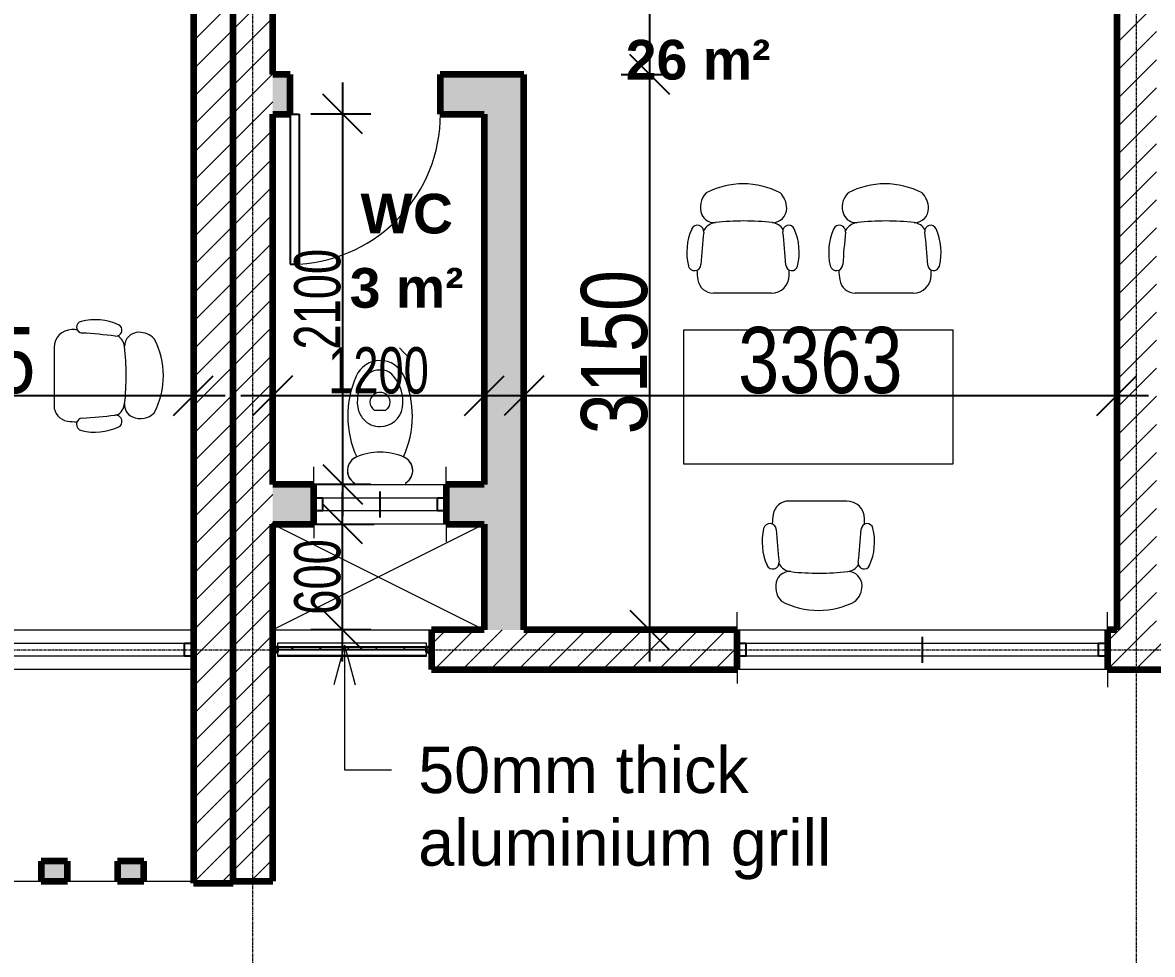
# Model space of a CAD drawing. Header units: millimetres. Extents: x -35190 to 411743, y -233114 to 23872.
# Drawn here: x 277332 to 283741, y -12060 to -6775 of the extents above; entities that cross this region are included whole.
import ezdxf

# ---------------------------------------------------------------- set-up
doc = ezdxf.new("R2010")
doc.units = ezdxf.units.MM
doc.linetypes.add('Grid Line', pattern=[22.225, 12.7, -3.175, 3.175, -3.175])
for name, color, linetype, lineweight in [('A-ANNO-DIMS', 211, 'Continuous', 9), ('A-AREA-IDEN', 2, 'Continuous', 9), ('A-DETL-THIN', 151, 'Continuous', 18), ('A-DOOR', 31, 'Continuous', 18), ('A-FLOR', 192, 'Continuous', 18), ('A-GLAZ', 151, 'Continuous', 18), ('A-GLAZ-CURT', 52, 'Continuous', 18), ('A-GLAZ-CWMG', 51, 'Continuous', 18), ('A-WALL', 113, 'Continuous', 18), ('A-WALL-PATT', 111, 'Continuous', 18), ('G-ANNO-TEXT', 231, 'Continuous', 9), ('I-FURN', 30, 'Continuous', 18), ('P-SANR-FIXT', 6, 'Continuous', 18), ('S-GRID', 1, 'Continuous', 9)]:
    doc.layers.add(name, color=color, linetype=linetype, lineweight=lineweight)
doc.styles.add('Arial_3', font='arial.ttf', dxfattribs={"width": 0.8, "height": 375})
doc.styles.add('Arial_7', font='arial.ttf', dxfattribs={"height": 262.5})
doc.styles.add('Arial_8', font='arial.ttf', dxfattribs={"width": 0.7, "height": 262.5})
doc.styles.add('Arial_B', font='arialbd.ttf', dxfattribs={"height": 225})
doc.dimstyles.new('main_4_5mm', dxfattribs={"dimscale": 304.8, "dimtxt": 382.597275, "dimasz": 0.738189, "dimexe": 0.590551, "dimexo": 0.0625, "dimgap": 0.024606, "dimtad": 1, "dimdec": 0, "dimzin": 0, "dimdsep": 46, "dimtxsty": 'Arial_3', "dimblk1": 'OBLIQUE', "dimblk2": 'OBLIQUE', "dimsah": 1, "dimcen": 0.09, "dimdle": 0.590551, "dimazin": 0, "dimtfac": 1, "dimtdec": 4, "dimtix": 1, "dimtmove": 0, "dimatfit": 3, "dimfxl": 0.590551, "dimfxlon": 1, "dimtvp": 1, "dimtolj": 1, "dimtzin": 0, "dimarcsym": 2})
doc.dimstyles.new('small_3_5mm', dxfattribs={"dimscale": 304.8, "dimtxt": 267.818092, "dimasz": 0.738189, "dimexe": 0.590551, "dimexo": 0.0625, "dimgap": 0.024606, "dimtad": 1, "dimdec": 0, "dimzin": 0, "dimdsep": 46, "dimtxsty": 'Arial_8', "dimblk1": 'OBLIQUE', "dimblk2": 'OBLIQUE', "dimsah": 1, "dimcen": 0.09, "dimdle": 0.590551, "dimazin": 0, "dimtfac": 1, "dimtdec": 4, "dimtix": 1, "dimtmove": 0, "dimatfit": 3, "dimfxl": 0.590551, "dimfxlon": 1, "dimtvp": 1, "dimtolj": 1, "dimtzin": 0, "dimarcsym": 2})
pattern_1 = [(45, (247326.97, -1578.69), (-79.5495, 79.5495), [])]

# ---------------------------------------------------------------- blocks, each defined once
blk = doc.blocks.new('Sliding - 2L - SL2_1 X 1_8-V2-SECOND FLOOR')
at = {"layer": 'A-GLAZ'}
for p, q in [((-723.8, 112.5), (-723.8, 212.5)), ((1376.2, 112.5), (1376.2, 212.5)), ((1326.2, 35), (-673.8, 35)), ((-673.8, -35), (1326.2, -35)), ((-723.8, -112.5), (-723.8, -192.5)), ((1376.2, -112.5), (1376.2, -212.5))]:
    blk.add_line(p, q, dxfattribs=at)
at = {"layer": 'A-GLAZ', "lineweight": 25}
for p, q in [((326.2, -75), (326.2, 72.5)), ((-673.8, 35), (-723.8, 35)), ((-673.8, -35), (-673.8, 35)), ((1376.2, 35), (1326.2, 35)), ((1326.2, -35), (1326.2, 35)), ((-723.8, -35), (-673.8, -35)), ((1326.2, -35), (1376.2, -35))]:
    blk.add_line(p, q, dxfattribs=at)
blk = doc.blocks.new('Steelcase Turnstone - A La Carte - Seating - Task Chair - Modified Round Back-563677-SECOND FLOOR')
at = {"layer": 'I-FURN'}
blk.add_line((160.9, -9.5), (-167.8, -9.5), dxfattribs=at)
for centre, radius, start, end in [((-167.8, -98.4), 88.9, 90, 171.56906), ((160.9, -111.1), 101.6, 0.08638, 90), ((315.7, -170.1), 577.7, 171.56906, 176.98315), ((-922.3, -112.8), 1184.9, 358.64006, 0.08638), ((12.8, -240.6), 331.6, 166.82933, 203.59988), ((-274.9, -173.3), 36.2, 3.33546, 166.82933), ((2857.8, 9.3), 3101.7, 183.33546, 186.74017), ((-2893.1, 22.1), 3142.2, 353.07189, 356.51024), ((276.9, -171.2), 33.7, 13.45869, 176.51024), ((-12.8, -240.6), 331.6, 336.15078, 13.45869), ((-258.2, -358.9), 36, 203.59988, 6.74017), ((-145.8, -321.6), 88.9, 209.82093, 263.63089), ((157, -327.3), 82.5, 276.61349, 328.40143), ((259.7, -361), 33.8, 173.07189, 336.15078), ((-164, -484.5), 75, 83.63089, 156.36911), ((2.4, 1005.8), 1424.6, 263.63089, 276.61349), ((166.5, -490.6), 81.3, 0, 90), ((-131, -498.9), 111, 156.36911, 225.33537), ((125.9, -490.6), 121.9, 314.28096, 0), ((1, -177.6), 451.9, 242.31577, 297.68423)]:
    blk.add_arc(centre, radius, start, end, dxfattribs=at)
blk = doc.blocks.new('M_Desk - 1525 x 762mm-564296-SECOND FLOOR')
at = {"layer": 'I-FURN'}
for p, q in [((-0.5, -762), (-0.5, 0)), ((-0.5, 0), (1524.5, 0)), ((1524.5, 0), (1524.5, -762)), ((1524.5, -762), (-0.5, -762))]:
    blk.add_line(p, q, dxfattribs=at)
blk = doc.blocks.new('Steelcase Turnstone - A La Carte - Seating - Task Chair - Modified Round Back-554156-SECOND FLOOR')
at = {"layer": 'I-FURN'}
blk.add_line((160.9, 9.5), (-167.8, 9.5), dxfattribs=at)
for centre, radius, start, end in [((-131, 498.9), 111, 134.66463, 203.63089), ((1, 177.6), 451.9, 62.31577, 117.68423), ((125.9, 490.6), 121.9, 360, 45.71904), ((-164, 484.5), 75, 203.63089, 276.36911), ((166.5, 490.6), 81.3, 270, 360), ((-258.2, 358.9), 36, 353.25983, 156.40012), ((-145.8, 321.6), 88.9, 96.36911, 150.17907), ((2.4, -1005.8), 1424.6, 83.38651, 96.36911), ((157, 327.3), 82.5, 31.59857, 83.38651), ((259.7, 361), 33.8, 23.84922, 186.92811), ((12.8, 240.6), 331.6, 156.40012, 193.17067), ((2857.8, -9.3), 3101.7, 173.25983, 176.66454), ((-2893.1, -22.1), 3142.2, 3.48976, 6.92811), ((-12.8, 240.6), 331.6, 346.54131, 23.84922), ((-274.9, 173.3), 36.2, 193.17067, 356.66454), ((315.7, 170.1), 577.7, 183.01685, 188.43094), ((276.9, 171.2), 33.7, 183.48976, 346.54131), ((-922.3, 112.8), 1184.9, 359.91362, 1.35994), ((-167.8, 98.4), 88.9, 188.43094, 270), ((160.9, 111.1), 101.6, 270, 359.91362)]:
    blk.add_arc(centre, radius, start, end, dxfattribs=at)
blk = doc.blocks.new('WC Dis w Cistern _7_ - 540 x 360mm-515151-SECOND FLOOR')
at = {"layer": 'P-SANR-FIXT'}
for p, q in [((-146.9, 0), (-146.9, -8.9)), ((-146.9, 0), (-146.9, -8.9)), ((146.9, -8.9), (146.9, 0)), ((146.9, -8.9), (146.9, 0)), ((-43.1, -430.6), (-30.8, -418.2)), ((-30.8, -418.2), (30.8, -418.2)), ((30.8, -418.2), (43.1, -430.6))]:
    blk.add_line(p, q, dxfattribs=at)
for centre, radius, start, end in [((-102.8, -78.7), 82.5, 122.27446, 248.81924), ((-102.8, -78.7), 82.5, 122.27446, 246.87823), ((102.8, -78.7), 82.5, 291.18076, 57.72554), ((102.8, -78.7), 82.5, 293.12177, 57.72554), ((375, -388.2), 558.4, 155.35449, 203.79689), ((375, -388.2), 558.4, 155.39027, 203.79689), ((0, 162.1), 344.3, 246.87823, 293.12177), ((-375, -388.2), 558.4, 336.20311, 24.64551), ((-375, -388.2), 558.4, 336.20311, 24.60973), ((0, -455.9), 128.2, 89.99847, 170.90608), ((0, -455.9), 128.2, 42.44528, 90.00153), ((0, -455.9), 128.2, 9.09392, 42.44528), ((90.5, -470.4), 219.9, 170.90608, 224.39736), ((-7.8, -465.9), 50, 135, 197.18646), ((7.8, -465.9), 50, 342.81705, 45), ((-90.5, -470.4), 219.9, 315.60264, 9.09392), ((0, -463.5), 58.1, 197.18646, 342.81705), ((1.4, -553), 150, 203.79689, 269.46886), ((1.4, -553), 150, 203.79689, 269.46886), ((-8.3, -567.1), 81.6, 224.39736, 275.83548), ((-1.4, -553), 150, 270.53114, 336.20311), ((-1.4, -553), 150, 270.53114, 336.20311), ((8.3, -567.1), 81.6, 264.16452, 315.60264)]:
    blk.add_arc(centre, radius, start, end, dxfattribs=at)
blk = doc.blocks.new('M_Single-Flush - 850 x 2100mm-428653-SECOND FLOOR')
at = {"layer": 'A-DOOR', "lineweight": 25}
for p, q in [((374, 112.5), (374, 962.7)), ((425, 962.7), (374, 962.7)), ((425, 112.5), (425, 962.7)), ((425, 112.5), (374, 112.5))]:
    blk.add_line(p, q, dxfattribs=at)
at = {"layer": 'A-DOOR'}
blk.add_arc((425, 112.5), 851.7, 93.43297, 180, dxfattribs=at)
blk = doc.blocks.new('grill panel - grill panel-V34-SECOND FLOOR')
at = {"layer": 'A-GLAZ-CURT'}
for p, q in [((-420, -32.3), (-420, -15)), ((-420, -39.4), (-420, -32.3)), ((420, -32.3), (-420, -32.3)), ((420, -39.4), (-420, -39.4)), ((420, -15), (420, -32.3)), ((420, -32.3), (420, -39.4))]:
    blk.add_line(p, q, dxfattribs=at)
blk = doc.blocks.new('grill panel - grill panel-V35-SECOND FLOOR')
at = {"layer": 'A-GLAZ-CURT'}
h = blk.add_hatch(dxfattribs=at)
h.set_pattern_fill('FP_19', color=256, style=0, pattern_type=2)
h.set_pattern_definition([(45, (-31873.9, 8752.82), (-79.5495, 79.5495), [])])
h.paths.add_polyline_path([(420, 0.4), (420, 14.6), (-420, 14.6), (-420, 0.4), (-405, 0.4)])
for p, q in [((-420, 15), (-420, 39.4)), ((-420, 39.4), (420, 39.4)), ((420, 39.4), (420, 15))]:
    blk.add_line(p, q, dxfattribs=at)
at = {"layer": 'A-GLAZ-CURT', "lineweight": 25}
for p, q in [((-420, 14.6), (-420, 0.4)), ((420, 14.6), (-420, 14.6)), ((-420, 0.4), (420, 0.4)), ((420, 0.4), (420, 14.6))]:
    blk.add_line(p, q, dxfattribs=at)
blk = doc.blocks.new('Rectangular Mullion - 30mm Square-V36-SECOND FLOOR')
at = {"layer": 'A-GLAZ-CWMG'}
h = blk.add_hatch(dxfattribs=at)
h.set_pattern_fill('FP_20', color=256, style=0, pattern_type=2)
h.set_pattern_definition([(315, (-32323.9, -8752.82), (79.5495, 79.5495), [])])
h.paths.add_polyline_path([(0, 15), (0, -15), (-30, -15), (-30, 15)])
at = {"layer": 'A-GLAZ-CWMG', "lineweight": 35}
for p, q in [((-30, 15), (0, 15)), ((-30, -14.6), (-30, 15)), ((0, 15), (0, -15)), ((0, -15), (-30, -15))]:
    blk.add_line(p, q, dxfattribs=at)
blk = doc.blocks.new('Rectangular Mullion - 30mm Square-V37-SECOND FLOOR')
at = {"layer": 'A-GLAZ-CWMG', "lineweight": 35}
for p, q in [((0, 15), (-30, 15)), ((-30, 15), (-30, -14.6)), ((0, -15), (0, 15)), ((-30, -15), (0, -15))]:
    blk.add_line(p, q, dxfattribs=at)
blk = doc.blocks.new('Sliding - 2L - SL750 X 900-440830-SECOND FLOOR')
at = {"layer": 'A-GLAZ'}
for p, q in [((-48.8, 112.5), (-48.8, 212.5)), ((701.2, 112.5), (701.2, 212.5)), ((651.2, 35), (1.2, 35)), ((1.2, -35), (651.2, -35)), ((-48.8, -112.5), (-48.8, -192.5)), ((701.2, -112.5), (701.2, -212.5))]:
    blk.add_line(p, q, dxfattribs=at)
at = {"layer": 'A-GLAZ', "lineweight": 25}
for p, q in [((326.2, -75), (326.2, 72.5)), ((1.2, 35), (-48.8, 35)), ((1.2, -35), (1.2, 35)), ((701.2, 35), (651.2, 35)), ((651.2, -35), (651.2, 35)), ((-48.8, -35), (1.2, -35)), ((651.2, -35), (701.2, -35))]:
    blk.add_line(p, q, dxfattribs=at)
blk = doc.blocks.new('_Oblique')
at = {"color": 0, "linetype": 'ByBlock', "lineweight": -2}
blk.add_line((-0.5, -0.5), (0.5, 0.5), dxfattribs=at)
blk = doc.blocks.new('*D5401')
at = {"layer": 'A-ANNO-DIMS', "color": 0, "lineweight": -2, "transparency": 16777216}
for p, q in [((275575.9, -9051.6), (275575.9, -8710.6)), ((278300.9, -8729.7), (278300.9, -9070.6)), ((275395.9, -8890.6), (278480.9, -8890.6))]:
    blk.add_line(p, q, dxfattribs=at)
at = {"layer": 'Defpoints', "color": 0, "transparency": 16777216}
for p in [(278300.9, -8710.6), (278300.9, -8890.6), (275575.9, -9070.6)]:
    blk.add_point(p, dxfattribs=at)
at = {"layer": 'A-ANNO-DIMS', "color": 0, "lineweight": -2, "transparency": 16777216, "xscale": 224.9999999999999, "yscale": 224.9999999999999, "zscale": 224.9999999999999, "rotation": 180}
blk.add_blockref('_Oblique', (275575.9, -8890.6), dxfattribs=at)
at = {"layer": 'A-ANNO-DIMS', "color": 0, "lineweight": -2, "transparency": 16777216, "xscale": 224.9999999999999, "yscale": 224.9999999999999, "zscale": 224.9999999999999}
blk.add_blockref('_Oblique', (278300.9, -8890.6), dxfattribs=at)
at = {"layer": 'A-ANNO-DIMS', "color": 0, "transparency": 16777216, "insert": (276938.4, -8691.7), "char_height": 375, "width": 1101.88, "attachment_point": 5, "style": 'Arial_3'}
blk.add_mtext('\\A1;2725', dxfattribs=at)
blk = doc.blocks.new('*D5402')
at = {"layer": 'A-ANNO-DIMS', "color": 0, "lineweight": -2, "transparency": 16777216}
for p, q in [((278750.9, -8729.7), (278750.9, -9070.6)), ((279950.9, -8729.7), (279950.9, -9070.6)), ((278570.9, -8890.6), (280130.9, -8890.6))]:
    blk.add_line(p, q, dxfattribs=at)
at = {"layer": 'Defpoints', "color": 0, "transparency": 16777216}
for p in [(278750.9, -8710.6), (279950.9, -8710.6), (279950.9, -8890.6)]:
    blk.add_point(p, dxfattribs=at)
at = {"layer": 'A-ANNO-DIMS', "color": 0, "lineweight": -2, "transparency": 16777216, "xscale": 224.9999999999999, "yscale": 224.9999999999999, "zscale": 224.9999999999999, "rotation": 180}
blk.add_blockref('_Oblique', (278750.9, -8890.6), dxfattribs=at)
at = {"layer": 'A-ANNO-DIMS', "color": 0, "lineweight": -2, "transparency": 16777216, "xscale": 224.9999999999999, "yscale": 224.9999999999999, "zscale": 224.9999999999999}
blk.add_blockref('_Oblique', (279950.9, -8890.6), dxfattribs=at)
at = {"layer": 'A-ANNO-DIMS', "color": 0, "transparency": 16777216, "insert": (279350.9, -8749.1), "char_height": 262.5, "width": 672.429, "attachment_point": 5, "style": 'Arial_8'}
blk.add_mtext('\\A1;1200', dxfattribs=at)
blk = doc.blocks.new('*D5403')
at = {"layer": 'A-ANNO-DIMS', "color": 0, "lineweight": -2, "transparency": 16777216}
for p, q in [((279147, -7114), (279147, -9574)), ((279308, -7294), (278967, -7294)), ((279308, -9394), (278967, -9394))]:
    blk.add_line(p, q, dxfattribs=at)
at = {"layer": 'Defpoints', "color": 0, "transparency": 16777216}
for p in [(279327, -7294), (279147, -9394), (279327, -9394)]:
    blk.add_point(p, dxfattribs=at)
at = {"layer": 'A-ANNO-DIMS', "color": 0, "lineweight": -2, "transparency": 16777216, "xscale": 224.9999999999999, "yscale": 224.9999999999999, "zscale": 224.9999999999999}
for p, rotation in [((279147, -7294), 90), ((279147, -9394), 270)]:
    blk.add_blockref('_Oblique', p, dxfattribs=dict(at, rotation=rotation))
at = {"layer": 'A-ANNO-DIMS', "color": 0, "transparency": 16777216, "insert": (279005.5, -8344), "char_height": 262.5, "width": 672.429, "attachment_point": 5, "rotation": 90, "style": 'Arial_8'}
blk.add_mtext('\\A1;2100', dxfattribs=at)
blk = doc.blocks.new('*D5404')
at = {"layer": 'A-ANNO-DIMS', "color": 0, "lineweight": -2, "transparency": 16777216}
for p, q in [((279147, -10399), (279147, -9439)), ((278986.1, -9619), (279327, -9619)), ((279308, -10219), (278967, -10219))]:
    blk.add_line(p, q, dxfattribs=at)
at = {"layer": 'Defpoints', "color": 0, "transparency": 16777216}
for p in [(278967, -9619), (279147, -9619), (279327, -10219)]:
    blk.add_point(p, dxfattribs=at)
at = {"layer": 'A-ANNO-DIMS', "color": 0, "lineweight": -2, "transparency": 16777216, "xscale": 224.9999999999999, "yscale": 224.9999999999999, "zscale": 224.9999999999999}
for p, rotation in [((279147, -9619), 90), ((279147, -10219), 270)]:
    blk.add_blockref('_Oblique', p, dxfattribs=dict(at, rotation=rotation))
at = {"layer": 'A-ANNO-DIMS', "color": 0, "transparency": 16777216, "insert": (279005.5, -9919), "char_height": 262.5, "width": 504.322, "attachment_point": 5, "rotation": 90, "style": 'Arial_8'}
blk.add_mtext('\\A1;600', dxfattribs=at)
blk = doc.blocks.new('*D5405')
at = {"layer": 'A-ANNO-DIMS', "color": 0, "lineweight": -2, "transparency": 16777216}
for p, q in [((280889, -3639), (280889, -7249)), ((281049.9, -3819), (280709, -3819)), ((280728, -7069), (281069, -7069))]:
    blk.add_line(p, q, dxfattribs=at)
at = {"layer": 'Defpoints', "color": 0, "transparency": 16777216}
for p in [(281069, -3819), (280709, -7069), (280889, -7069)]:
    blk.add_point(p, dxfattribs=at)
at = {"layer": 'A-ANNO-DIMS', "color": 0, "lineweight": -2, "transparency": 16777216, "xscale": 224.9999999999999, "yscale": 224.9999999999999, "zscale": 224.9999999999999}
for p, rotation in [((280889, -3819), 90), ((280889, -7069), 270)]:
    blk.add_blockref('_Oblique', p, dxfattribs=dict(at, rotation=rotation))
at = {"layer": 'A-ANNO-DIMS', "color": 0, "transparency": 16777216, "insert": (280689.9, -5444), "char_height": 375, "width": 1101.88, "attachment_point": 5, "rotation": 90, "style": 'Arial_3'}
blk.add_mtext('\\A1;3250', dxfattribs=at)
blk = doc.blocks.new('*D5406')
at = {"layer": 'A-ANNO-DIMS', "color": 0, "lineweight": -2, "transparency": 16777216}
for p, q in [((280889, -6889), (280889, -10399)), ((280728, -7069), (281069, -7069)), ((281049.9, -10219), (280709, -10219))]:
    blk.add_line(p, q, dxfattribs=at)
at = {"layer": 'Defpoints', "color": 0, "transparency": 16777216}
for p in [(280709, -7069), (280889, -10219), (281069, -10219)]:
    blk.add_point(p, dxfattribs=at)
at = {"layer": 'A-ANNO-DIMS', "color": 0, "lineweight": -2, "transparency": 16777216, "xscale": 224.9999999999999, "yscale": 224.9999999999999, "zscale": 224.9999999999999}
for p, rotation in [((280889, -7069), 90), ((280889, -10219), 270)]:
    blk.add_blockref('_Oblique', p, dxfattribs=dict(at, rotation=rotation))
at = {"layer": 'A-ANNO-DIMS', "color": 0, "transparency": 16777216, "insert": (280689.9, -8644), "char_height": 375, "width": 1101.88, "attachment_point": 5, "rotation": 90, "style": 'Arial_3'}
blk.add_mtext('\\A1;3150', dxfattribs=at)
blk = doc.blocks.new('*D5407')
at = {"layer": 'A-ANNO-DIMS', "color": 0, "lineweight": -2, "transparency": 16777216}
for p, q in [((280175.9, -8729.7), (280175.9, -9070.6)), ((283538.4, -8729.7), (283538.4, -9070.6)), ((279995.9, -8890.6), (283718.4, -8890.6))]:
    blk.add_line(p, q, dxfattribs=at)
at = {"layer": 'Defpoints', "color": 0, "transparency": 16777216}
for p in [(280175.9, -8710.6), (283538.4, -8710.6), (283538.4, -8890.6)]:
    blk.add_point(p, dxfattribs=at)
at = {"layer": 'A-ANNO-DIMS', "color": 0, "lineweight": -2, "transparency": 16777216, "xscale": 224.9999999999999, "yscale": 224.9999999999999, "zscale": 224.9999999999999, "rotation": 180}
blk.add_blockref('_Oblique', (280175.9, -8890.6), dxfattribs=at)
at = {"layer": 'A-ANNO-DIMS', "color": 0, "lineweight": -2, "transparency": 16777216, "xscale": 224.9999999999999, "yscale": 224.9999999999999, "zscale": 224.9999999999999}
blk.add_blockref('_Oblique', (283538.4, -8890.6), dxfattribs=at)
at = {"layer": 'A-ANNO-DIMS', "color": 0, "transparency": 16777216, "insert": (281857.1, -8691.5), "char_height": 375, "width": 1101.88, "attachment_point": 5, "style": 'Arial_3'}
blk.add_mtext('\\A1;3363', dxfattribs=at)

msp = doc.modelspace()

# ---------------------------------------------------------------- hatches: boundary and pattern name
at = {"layer": 'A-WALL-PATT'}
h = msp.add_hatch(dxfattribs=at)
h.set_pattern_fill('FP_1', color=256, style=0, pattern_type=2)
h.set_pattern_definition(pattern_1)
h.paths.add_polyline_path([(278750.9, -11644), (278750.9, -3594), (278525.9, -3594), (278525.9, -11644)])
h = msp.add_hatch(dxfattribs=at)
h.set_pattern_fill('FP_1', color=256, style=0, pattern_type=2)
h.set_pattern_definition(pattern_1)
h.paths.add_polyline_path([(283763.4, -10219), (283763.4, -3594), (283538.4, -3594), (283538.4, -10219), (283734, -10219)])
h = msp.add_hatch(dxfattribs=at)
h.set_pattern_fill('FP_1', color=256, style=0, pattern_type=2)
h.set_pattern_definition(pattern_1)
h.paths.add_polyline_path([(278300.9, -11656.5), (278525.9, -11656.5), (278525.9, -3819), (278300.9, -3819), (278300.9, -11603.9)])
h = msp.add_hatch(color=1, dxfattribs=at)
h.paths.add_polyline_path([(280175.9, -7294), (280175.9, -7069), (279700.9, -7069), (279700.9, -7294), (279950.9, -7294)])
h.paths.add_polyline_path([(278850.9, -7294), (278850.9, -7069), (278750.9, -7069), (278750.9, -7294), (278795.9, -7294)])
for points in [[(280175.9, -10219), (280175.9, -7294), (279950.9, -7294), (279950.9, -10219)], [(277587.1, -11644), (277587.1, -11531.5), (277437.1, -11531.5), (277437.1, -11644)], [(278020.5, -11644), (278020.5, -11531.5), (277870.5, -11531.5), (277870.5, -11644)]]:
    msp.add_hatch(color=1, dxfattribs=at).paths.add_polyline_path(points)
h = msp.add_hatch(color=1, dxfattribs=at)
h.paths.add_polyline_path([(279950.9, -9619), (279950.9, -9394), (279734.9, -9394), (279734.9, -9619)])
h.paths.add_polyline_path([(278984.9, -9619), (278984.9, -9394), (278750.9, -9394), (278750.9, -9619), (278795.9, -9619)])
h = msp.add_hatch(dxfattribs=at)
h.set_pattern_fill('FP_1', color=256, style=0, pattern_type=2)
h.set_pattern_definition(pattern_1)
h.paths.add_polyline_path([(279650.9, -10444), (281385.9, -10444), (281385.9, -10219), (279650.9, -10219)])
h.paths.add_polyline_path([(283485.9, -10444), (285156.9, -10444), (285156.9, -10219), (283485.9, -10219), (283485.9, -10330.7)])
h.paths.add_polyline_path([(288091.2, -10444), (288775.9, -10444), (288775.9, -10219), (286656.9, -10219), (286656.9, -10444), (287510.3, -10444)])

# ---------------------------------------------------------------- linework, layer by layer
at = {"layer": 'A-AREA-IDEN'}
msp.add_line((279470.9, -8619.2), (279525.5, -8677.9), dxfattribs=at)
at = {"layer": 'A-DETL-THIN'}
for p, q in [((278750.9, -9619), (279950.9, -10219)), ((279950.9, -9619), (278750.9, -10219)), ((278525.9, -11644), (278525.9, -10444)), ((269600.9, -11644), (278525.9, -11644))]:
    msp.add_line(p, q, dxfattribs=at)
at = {"layer": 'A-FLOR'}
for p, q in [((278750.9, -10219), (279650.9, -10219)), ((277137.1, -11644), (277437.1, -11644)), ((277587.1, -11644), (277870.5, -11644)), ((278020.5, -11644), (278300.9, -11644))]:
    msp.add_line(p, q, dxfattribs=at)
at = {"layer": 'A-WALL', "lineweight": 140}
for p, q in [((278525.9, -11656.5), (278525.9, -3594)), ((278300.9, -3819), (278300.9, -11656.5)), ((278750.9, -7069), (278750.9, -3819)), ((283538.4, -3819), (283538.4, -10219)), ((278750.9, -9394), (278750.9, -7294)), ((278750.9, -11644), (278750.9, -9619)), ((279950.9, -10219), (279650.9, -10219)), ((279650.9, -10219), (279650.9, -10444)), ((281385.9, -10219), (280175.9, -10219)), ((281385.9, -10444), (281385.9, -10219)), ((283538.4, -10219), (283485.9, -10219)), ((283485.9, -10219), (283485.9, -10444)), ((279650.9, -10444), (281385.9, -10444)), ((283485.9, -10444), (285156.9, -10444)), ((277587.1, -11531.5), (277437.1, -11531.5)), ((277437.1, -11531.5), (277437.1, -11644)), ((277587.1, -11644), (277587.1, -11531.5)), ((278020.5, -11531.5), (277870.5, -11531.5)), ((277870.5, -11531.5), (277870.5, -11644)), ((278020.5, -11644), (278020.5, -11531.5)), ((277437.1, -11644), (277587.1, -11644)), ((277870.5, -11644), (278020.5, -11644)), ((278300.9, -11656.5), (278525.9, -11656.5)), ((278525.9, -11644), (278750.9, -11644))]:
    msp.add_line(p, q, dxfattribs=at)
at = {"layer": 'A-WALL', "color": 250, "lineweight": 140}
for p, q in [((278850.9, -7069), (278750.9, -7069)), ((278850.9, -7294), (278850.9, -7069)), ((280175.9, -7069), (279700.9, -7069)), ((279700.9, -7069), (279700.9, -7294)), ((280175.9, -10219), (280175.9, -7069)), ((278750.9, -7294), (278850.9, -7294)), ((279700.9, -7294), (279950.9, -7294)), ((279950.9, -7294), (279950.9, -9394)), ((278984.9, -9394), (278750.9, -9394)), ((278984.9, -9619), (278984.9, -9394)), ((279950.9, -9394), (279734.9, -9394)), ((279734.9, -9394), (279734.9, -9619)), ((278750.9, -9619), (278984.9, -9619)), ((279734.9, -9619), (279950.9, -9619)), ((279950.9, -9619), (279950.9, -10219))]:
    msp.add_line(p, q, dxfattribs=at)
at = {"layer": 'A-WALL'}
for p, q in [((278984.9, -9394), (279734.9, -9394)), ((279734.9, -9619), (278984.9, -9619)), ((276200.9, -10219), (278300.9, -10219)), ((281385.9, -10219), (283485.9, -10219)), ((278300.9, -10444), (276200.9, -10444)), ((283485.9, -10444), (281385.9, -10444))]:
    msp.add_line(p, q, dxfattribs=at)
at = {"layer": 'G-ANNO-TEXT', "color": 50}
for p, q in [((279157.8, -10306.4), (279097.5, -10531.4)), ((279157.8, -10306.4), (279218.1, -10531.4)), ((279157.8, -10306.4), (279157.8, -11013.8)), ((279157.8, -11013.8), (279424, -11013.8))]:
    msp.add_line(p, q, dxfattribs=at)
at = {"layer": 'S-GRID', "linetype": 'Grid Line'}
for p, q in [((278638.4, -24980.3), (278638.4, 17292.4)), ((283650.9, -24980.3), (283650.9, 17292.4)), ((231291.7, -10331.5), (294398.4, -10331.5))]:
    msp.add_line(p, q, dxfattribs=at)

# ---------------------------------------------------------------- block references
at = {"layer": 'A-DOOR', "rotation": 180}
msp.add_blockref('M_Single-Flush - 850 x 2100mm-428653-SECOND FLOOR', (279275.9, -7181.5), dxfattribs=at)
at = {"layer": 'A-GLAZ'}
for name, p in [('Sliding - 2L - SL750 X 900-440830-SECOND FLOOR', (279033.7, -9506.5)), ('Sliding - 2L - SL2_1 X 1_8-V2-SECOND FLOOR', (276924.7, -10331.5)), ('Sliding - 2L - SL2_1 X 1_8-V2-SECOND FLOOR', (282109.7, -10331.5))]:
    msp.add_blockref(name, p, dxfattribs=at)
at = {"layer": 'A-GLAZ-CURT'}
for name in ['grill panel - grill panel-V35-SECOND FLOOR', 'grill panel - grill panel-V34-SECOND FLOOR']:
    msp.add_blockref(name, (279200.9, -10331.5), dxfattribs=at)
at = {"layer": 'A-GLAZ-CWMG', "rotation": 180}
msp.add_blockref('Rectangular Mullion - 30mm Square-V37-SECOND FLOOR', (278750.9, -10331.5), dxfattribs=at)
at = {"layer": 'A-GLAZ-CWMG', "extrusion": (0, 0, -1), "rotation": 180}
msp.add_blockref('Rectangular Mullion - 30mm Square-V36-SECOND FLOOR', (-279650.9, -10331.5), dxfattribs=at)
at = {"layer": 'I-FURN'}
for name, p in [('Steelcase Turnstone - A La Carte - Seating - Task Chair - Modified Round Back-554156-SECOND FLOOR', (281418.6, -8319)), ('Steelcase Turnstone - A La Carte - Seating - Task Chair - Modified Round Back-554156-SECOND FLOOR', (282223.4, -8319)), ('M_Desk - 1525 x 762mm-564296-SECOND FLOOR', (281083.9, -8517)), ('Steelcase Turnstone - A La Carte - Seating - Task Chair - Modified Round Back-563677-SECOND FLOOR', (281845.9, -9479))]:
    msp.add_blockref(name, p, dxfattribs=at)
at = {"layer": 'I-FURN', "rotation": 89.99999999999993}
msp.add_blockref('Steelcase Turnstone - A La Carte - Seating - Task Chair - Modified Round Back-563677-SECOND FLOOR', (277501.1, -8779), dxfattribs=at)
at = {"layer": 'P-SANR-FIXT', "rotation": 180}
msp.add_blockref('WC Dis w Cistern _7_ - 540 x 360mm-515151-SECOND FLOOR', (279359.9, -9394), dxfattribs=at)

# ---------------------------------------------------------------- texts
at = {"layer": 'A-AREA-IDEN', "char_height": 225, "attachment_point": 1, "style": 'Arial_B'}
for s, insert, width in [('26 m²', (280753.2, -6873), 1010.126), ('WC', (279249.5, -7745.9), 643.354), ('3 m²', (279187.6, -8166.8), 793.671)]:
    msp.add_mtext(s, dxfattribs=dict(at, insert=insert, width=width))
at = {"layer": 'G-ANNO-TEXT', "color": 7, "insert": (279576.4, -10882.5), "char_height": 262.5, "width": 2453.164, "attachment_point": 1, "style": 'Arial_7', "bg_fill": 3, "box_fill_scale": 1.25, "bg_fill_color": 256, "bg_fill_true_color": 13158600, "bg_fill_transparency": 0}
msp.add_mtext('50mm thick ', dxfattribs=at)

# ---------------------------------------------------------------- dimensions: what is measured, and where the dimension line sits
at = {"layer": 'A-ANNO-DIMS'}
for base, p1, p2, dimstyle, override, picture, middle in [((280889, -7069), (281069, -3819), (280709, -7069), 'main_4_5mm', {"dimpost": '<>', "dimfxl": 3269.877674}, '*D5405', (280689.9, -5444)), ((280889, -10219), (280709, -7069), (281069, -10219), 'main_4_5mm', {"dimpost": '<>', "dimfxl": 3170.504692}, '*D5406', (280689.9, -8644)), ((279147, -9394), (279327, -7294), (279327, -9394), 'small_3_5mm', {"dimpost": '<>', "dimfxl": 2100}, '*D5403', (279005.5, -8344)), ((279147, -9619), (279327, -10219), (278967, -9619), 'small_3_5mm', {"dimpost": '<>', "dimfxl": 699.714227}, '*D5404', (279005.5, -9919))]:
    dim = msp.add_linear_dim(base=base, p1=p1, p2=p2, angle=90, dimstyle=dimstyle, override=override, dxfattribs=at)
    dim.commit()
    dim.dimension.update_dxf_attribs({"geometry": picture, "text_midpoint": middle})
for base, p1, p2, dimstyle, override, picture, middle in [((278300.9, -8890.6), (275575.9, -9070.6), (278300.9, -8710.6), 'main_4_5mm', {"dimpost": '<>', "dimfxl": 2748.676954}, '*D5401', (276938.4, -8691.7)), ((283538.3786243, -8890.6365388), (280175.8786243, -8710.6365388), (283538.3786243, -8710.6365388), 'main_4_5mm', {"dimpost": '<>', "dimfxl": 3362.5}, '*D5407', (281857.1286243, -8691.5437694)), ((279950.9, -8890.6), (278750.9, -8710.6), (279950.9, -8710.6), 'small_3_5mm', {"dimpost": '<>', "dimfxl": 1200}, '*D5402', (279350.9, -8749.1))]:
    dim = msp.add_linear_dim(base=base, p1=p1, p2=p2, dimstyle=dimstyle, override=override, dxfattribs=at)
    dim.commit()
    dim.dimension.update_dxf_attribs({"geometry": picture, "text_midpoint": middle})

# ---------------------------------------------------------------- next in the draw order: texts
at = {"layer": 'G-ANNO-TEXT', "color": 7, "insert": (279576.4, -11294.3), "char_height": 262.5, "width": 2910.126, "attachment_point": 1, "style": 'Arial_7', "bg_fill": 3, "box_fill_scale": 1.25, "bg_fill_color": 256, "bg_fill_true_color": 13158600, "bg_fill_transparency": 0}
msp.add_mtext('aluminium grill', dxfattribs=at)

doc.saveas('drawing.dxf')
